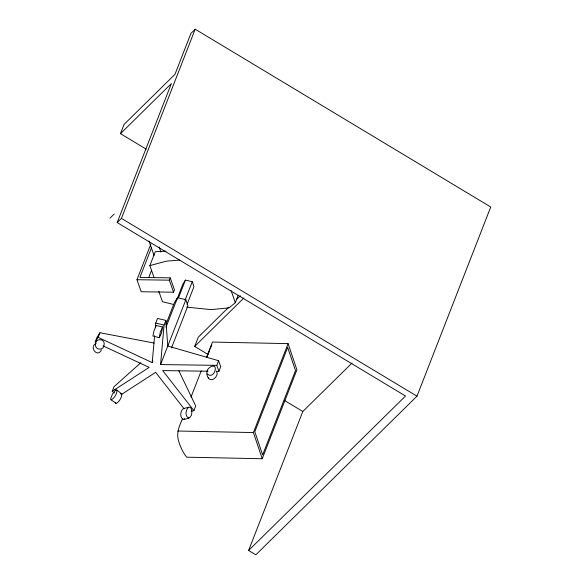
<?xml version="1.0" encoding="UTF-8"?>
<svg xmlns="http://www.w3.org/2000/svg" width="584" height="584" viewBox="0 0 584 584"><rect width="100%" height="100%" fill="white"/><g stroke="black" fill="none" stroke-linecap="round" stroke-linejoin="round"><path stroke-width="0.88" d="M154.11 343.049L99.937 332.734L96.878 337.53L95.075 342.166L98.134 337.362L152.212 362.591L154.599 335.756M155.315 327.704L155.731 323.069L157.534 318.433L165.885 320.404L167.79 346.027L218.628 360.729L220.723 366.745L218.92 371.38L216.197 371.336M218.628 360.729L216.817 365.358L160.563 364.562L164.075 325.04L165.885 320.404M146.139 149.11L120.472 133.67L124.085 124.407L174.974 74.321L190.939 33.376L195.18 29.2L490.735 207.006L416.976 396.193L255.828 554.8L248.623 550.464L302.804 411.494L352.079 362.993M248.623 550.464L405.522 396.025L117.18 222.555L171.36 83.585L120.472 133.67M117.18 222.555L121.421 218.379L195.18 29.2M98.134 337.362L99.937 332.734M151.606 247.412L139.905 277.429L170.258 277.86L174.455 289.898L173.558 292.212L141.175 291.752L136.977 279.714L150.833 244.17M154.066 277.626L149.869 265.589L155.293 251.697L165.965 251.193M148.65 277.787L151.577 270.282M114.369 392.966L112.216 391.324L114.019 386.688L140.912 362.671M173.558 292.212L169.36 280.174L170.258 277.86M165.9 324.434L174.441 302.541L177.5 297.738L185.851 299.709L187.946 305.724L171.528 347.838M152.212 362.591L152.869 360.905M166.009 327.215L177.5 297.738M176.346 300.869L182.916 284.028L185.42 280.101L192.253 281.707L193.968 286.635L187.077 304.322M178.522 297.782L185.42 280.101M185.026 300.242L192.253 281.707M160.563 364.562L185.851 299.709M207.904 354.393L194.676 346.436L198.29 337.172L228.731 307.206M206.502 357.313L212.445 342.063L288.08 343.626L296.906 369.803L262.231 458.747L186.588 457.177C183.113 452.388 180.303 447.11 178.733 441.387C176.047 433.642 179.135 426.167 182.391 419.151M190.975 397.127L201.217 370.869M207.196 356.663L209.488 350.794M210.138 349.115L211.773 344.925M186.785 307.126L210.861 309.622L229.067 307.885L235.308 302.687L238.177 295.329M191.275 411.253L193.917 410.596L195.72 405.96L178.887 370.84M262.231 458.747L253.405 432.569L288.08 343.626M101.433 349.831C97.776 358.32 88.534 347.027 96.068 343.45M109.967 218.219L114.208 214.043M236.505 299.555L240.396 295.73M194.676 346.436L243.908 297.979M115.683 390.221L112.478 394.025L110.668 398.66L110.982 399.726L116.282 403.471C119.399 401.544 121.676 397.719 121.873 394.061L116.771 389.981L115.683 390.221L114.873 389.601M183.376 408.566C180.252 410.793 179.492 417.494 183.252 419.334C187.34 419.21 192.026 417.538 191.829 412.742C191.902 410.756 191.734 407.741 189.42 407.114L183.376 408.566L184.128 408.428M188.668 407.252C185.537 409.479 184.778 416.18 188.537 418.02L189.289 417.881M184.004 419.188L184.734 418.691M112.216 391.324L149.154 367.394L103.076 345.903M121.691 394.309L155.614 372.329L184.055 408.749M156.403 325.354L154.03 330.646L152.906 336.004L159.286 337.698L161.199 333.814L162.783 327.055L156.527 325.58M162.666 326.836L160.293 332.121L159.286 337.698M120.523 393.923L121.611 393.682M149.869 265.589L166.455 261.15L179.828 260.062M207.086 373.921C215.211 380.885 219.876 358.992 208.627 368.322C205.276 371.387 206.867 380.498 212.102 379.688C215.357 378.76 218.759 374.395 216.387 371.22M136.977 279.714L169.36 280.174M208.028 371.227L162.666 370.577L193.917 410.596M177.77 431.007L253.405 432.569M110.982 399.726L111.442 399.77C114.559 397.843 116.837 394.017 117.034 390.36L116.771 389.981M155.731 323.069L164.075 325.04M173.689 304.505L162.462 301.702L158.863 291.387M121.421 218.379L416.976 396.193M284.912 400.726L302.804 411.494M115.822 403.427L115.515 402.361M231.125 290.686L235.308 302.687M216.817 365.358L218.92 371.38M212.773 365.299L213.036 366.058M159.169 247.025L160.943 252.127M148.993 240.958L154.037 255.412M208.393 377.468L208.663 378.439M95.608 343.859C94.126 350.064 103.755 351.239 104.062 344.969C105.543 338.764 95.915 337.589 95.608 343.859M287.686 347.451L254.814 431.759L262.625 454.921L295.497 370.614L287.686 347.451"/></g></svg>
